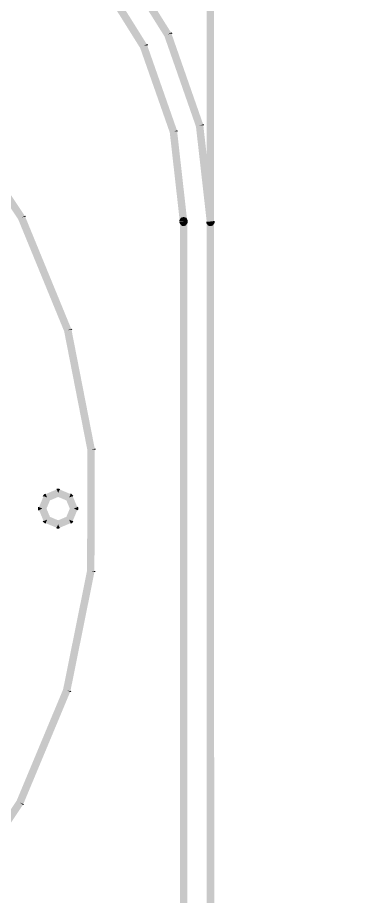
# Model space of a CAD drawing. Header units: millimetres. Extents: x -185079 to -2648, y 85916 to 249201.
# Drawn here: x -52689.7 to -52650.8, y 133402.8 to 133500.7 of the extents above; entities that cross this region are included whole.
import ezdxf

# ---------------------------------------------------------------- set-up
doc = ezdxf.new("R2010")
doc.units = ezdxf.units.MM
doc.linetypes.add('DASHDOT', pattern=[25.4, 12.7, -6.35, 0, -6.35])
doc.layers.get('0').update_dxf_attribs({"color": 255, "linetype": 'DASHDOT'})
doc.layers.add('1', color=4, linetype='Continuous')

msp = doc.modelspace()

# ---------------------------------------------------------------- hatches: boundary and pattern name
at = {"extrusion": (-0.004685415688226612, -0.01745240643729066, 0.9998367168639968)}
for points in [[(-85492.51224580433, 115335.46232936), (-85492.1154440139, 115335.5688754093), (-85491.7179349119, 115335.6756113802), (-85434.68199248592, 115123.2607520412), (-85435.07950158791, 115123.1540160703), (-85435.47630337834, 115123.047470021)], [(-85494.19093157239, 115301.5891650436), (-85493.90355208516, 115301.8998886969), (-85493.61617259792, 115302.2106123503), (-85485.73732901158, 115294.898893762), (-85486.02470849882, 115294.5881701086), (-85486.31208798605, 115294.2774464552)], [(-85495.95846908857, 115299.1770835078), (-85495.67108960134, 115299.4878071612), (-85495.38441742567, 115299.798340893), (-85488.01212977542, 115292.9413277373), (-85488.29880195108, 115292.6307940055), (-85488.58618143832, 115292.3200703521)], [(-85486.37440286117, 115294.357019255), (-85486.02470849882, 115294.5881701086), (-85485.67501413646, 115294.8193209621), (-85479.62762937737, 115285.9435864165), (-85479.97732373973, 115285.7124355629), (-85480.32701810209, 115285.4812847094)], [(-85488.64830639178, 115292.3989358404), (-85488.29880195108, 115292.6307940055), (-85487.94910758873, 115292.8619448591), (-85482.27136771435, 115284.5466840201), (-85482.6210620767, 115284.3155331665), (-85482.97075643906, 115284.084382313)], [(-85506.90694291962, 115279.2784907019), (-85506.6330023522, 115279.5856058438), (-85506.35835447322, 115279.8929109074), (-85496.19052014958, 115270.9557725498), (-85496.46446071699, 115270.6486574079), (-85496.73910859598, 115270.3413523443)], [(-85480.36026124924, 115285.554255769), (-85479.97732373973, 115285.7124355629), (-85479.59419630856, 115285.8699080452), (-85475.65796971731, 115275.8646377608), (-85476.04161453838, 115275.7062680453), (-85476.42474196955, 115275.548795563)], [(-85483.00470689777, 115284.157163451), (-85482.6210620767, 115284.3155331665), (-85482.23793464554, 115284.4730056488), (-85478.5515813477, 115275.0876682641), (-85478.9345188572, 115274.9294884702), (-85479.31764628836, 115274.772015988)], [(-85496.7943963698, 115270.3947546161), (-85496.46446071699, 115270.6486574079), (-85496.13433514252, 115270.9018528881), (-85487.918413603, 115260.1347964308), (-85488.24853917747, 115259.8816009506), (-85488.57847483028, 115259.6276981588)], [(-85478.9345188572, 115274.9294884702), (-85478.53771706678, 115275.0360345195), (-85478.58140590503, 115275.1479077155), (-85478.65987097821, 115275.2367935338), (-85478.7483563814, 115275.3093392324), (-85478.86819942971, 115275.346165945), (-85478.99032839516, 115275.3406719315), (-85479.09218126115, 115275.313323213), (-85479.20063586732, 115275.2569027665), (-85479.28591317414, 115275.1649987735), (-85479.32615847659, 115275.0578873334), (-85479.34954626938, 115274.9416527966), (-85479.33132064763, 115274.8229424209)], [(-85479.33132064763, 115274.8229424209), (-85478.9345188572, 115274.9294884702), (-85478.53771706678, 115275.0360345195), (-85447.94608624738, 115161.1058234796), (-85448.3428880378, 115160.9992774303), (-85448.73968982823, 115160.892731381)], [(-85478.9345188572, 115274.9294884702), (-85479.31764628836, 115274.772015988), (-85479.26464443168, 115274.67629299), (-85479.17274043866, 115274.5910156832), (-85479.07564932862, 115274.534430261), (-85478.95922487012, 115274.5103351567), (-85478.8405144945, 115274.5285607784), (-85478.72864129851, 115274.5722496167), (-85478.63652681206, 115274.6386903932), (-85478.56791709321, 115274.7390101714), (-85478.52767179077, 115274.8461216115), (-85478.52043419603, 115274.9716691667), (-85478.5515813477, 115275.0876682641)], [(-85476.04161453838, 115275.7062680453), (-85476.42474196955, 115275.548795563), (-85476.37103280128, 115275.4532624867), (-85476.27983611985, 115275.3677952583), (-85476.18203769824, 115275.3113997577), (-85476.06632055131, 115275.2871147317), (-85475.94761017569, 115275.3053403535), (-85475.83573697969, 115275.3490291917), (-85475.74362249323, 115275.4154699682), (-85475.67430546283, 115275.5159796681), (-85475.63476747196, 115275.6229011865), (-85475.62682256564, 115275.7486386634), (-85475.65796971731, 115275.8646377608)], [(-85488.62463950734, 115259.6979579402), (-85488.24853917747, 115259.8816009506), (-85487.87243884758, 115260.0652439609), (-85481.91411003916, 115247.8950152096), (-85482.29021036903, 115247.7113721992), (-85482.6663106989, 115247.5277291889)], [(-85482.68701215945, 115247.6048261499), (-85482.29021036903, 115247.7113721992), (-85481.8934085786, 115247.8179182485), (-85478.41729307162, 115234.719569199), (-85478.81480217361, 115234.6128332281), (-85479.21160396405, 115234.5062871788)], [(-85485.39011127983, 115240.9558691966), (-85485.6434966817, 115241.2867020827), (-85485.89669216191, 115241.6168276571), (-85484.84056140177, 115242.4365350846), (-85484.5871759999, 115242.1057021985), (-85484.33398051969, 115241.7755766241)], [(-85484.5871759999, 115242.1057021985), (-85484.84056140177, 115242.4365350846), (-85484.79305355859, 115242.4629410521), (-85484.74483840384, 115242.4895369413), (-85484.6811803626, 115242.5066298904), (-85484.62954661803, 115242.5204941713), (-85484.53358818065, 115242.5189610835)], [(-85484.6409537408, 115241.6931506252), (-85484.5871759999, 115242.1057021985), (-85484.53358818065, 115242.5189610835), (-85483.20820088666, 115242.3387198735), (-85483.26268593913, 115241.9259783784), (-85483.31627375838, 115241.5127194935)], [(-85485.41009916346, 115239.9063123463), (-85485.82265073685, 115239.9600900872), (-85486.2353922319, 115240.0145751397), (-85486.0560482551, 115241.3404798236), (-85485.6434966817, 115241.2867020827), (-85485.23075518665, 115241.2322170302)], [(-85485.6434966817, 115241.2867020827), (-85486.0560482551, 115241.3404798236), (-85486.04425939787, 115241.3982434362), (-85486.01922154248, 115241.4603228719), (-85485.99128248717, 115241.5087734661), (-85485.96353335354, 115241.5579313718), (-85485.89669216191, 115241.6168276571)], [(-85483.59191428038, 115241.6722655083), (-85483.26268593913, 115241.9259783784), (-85482.93256036466, 115242.1791738586), (-85482.11318040547, 115241.1214385537), (-85482.44311605829, 115240.8675357619), (-85482.77324163276, 115240.6143402817)], [(-85483.26268593913, 115241.9259783784), (-85483.20820088666, 115242.3387198735), (-85483.15043727403, 115242.3269310162), (-85483.08906514992, 115242.3017032392), (-85483.03990724417, 115242.2739541055), (-85482.99145664996, 115242.2460150503), (-85482.93256036466, 115242.1791738586)], [(-85485.82265073685, 115239.9600900872), (-85486.15277631133, 115239.706894607), (-85486.17918227884, 115239.7544024502), (-85486.205778168, 115239.8026176049), (-85486.22287111709, 115239.8662756462), (-85486.23673539802, 115239.9179093907), (-85486.2353922319, 115240.0145751397)], [(-85484.6731452032, 115239.1555502625), (-85485.00327077767, 115238.9023547823), (-85485.33320643049, 115238.6484519905), (-85486.15277631133, 115239.706894607), (-85485.82265073685, 115239.9600900872), (-85485.49271508404, 115240.213992879)], [(-85482.85585755334, 115240.9220208144), (-85482.44311605829, 115240.8675357619), (-85482.0305644849, 115240.813758021), (-85482.20971854005, 115239.4871460255), (-85482.6224600351, 115239.541631078), (-85483.03430429692, 115239.5955987406)], [(-85482.44311605829, 115240.8675357619), (-85482.11318040547, 115241.1214385537), (-85482.0865845163, 115241.073223399), (-85482.06017854878, 115241.0257155558), (-85482.04289567804, 115240.961350203), (-85482.02903139712, 115240.9097164584), (-85482.0305644849, 115240.813758021)], [(-85483.62481305434, 115239.134475224), (-85483.67859079524, 115238.7219236506), (-85483.73217861449, 115238.3086647656), (-85485.05685859692, 115238.4890958973), (-85485.00327077767, 115238.9023547823), (-85484.94949303677, 115239.3149063556)], [(-85482.87565551531, 115239.8717566525), (-85482.6224600351, 115239.541631078), (-85482.36836732166, 115239.2109881136), (-85483.42520539337, 115238.3910907645), (-85483.67859079524, 115238.7219236506), (-85483.93178627545, 115239.052049225)], [(-85485.00327077767, 115238.9023547823), (-85485.05685859692, 115238.4890958973), (-85485.11532952111, 115238.5006948329), (-85485.17670164522, 115238.5259226099), (-85485.2251522394, 115238.5538616652), (-85485.27431014518, 115238.5816107989), (-85485.33320643049, 115238.6484519905)], [(-85483.67859079524, 115238.7219236506), (-85483.42520539337, 115238.3910907645), (-85483.47271323655, 115238.364684797), (-85483.52022107973, 115238.3382788295), (-85483.58458643254, 115238.3209959588), (-85483.63551286554, 115238.3073215995), (-85483.73217861449, 115238.3086647656)], [(-85482.6224600351, 115239.541631078), (-85482.20971854005, 115239.4871460255), (-85482.22150739728, 115239.4293824129), (-85482.2458379411, 115239.3674928989), (-85482.2737769964, 115239.3190423047), (-85482.3022334416, 115239.2696944773), (-85482.36836732166, 115239.2109881136)], [(-85479.23230542461, 115234.5833841398), (-85478.81480217361, 115234.6128332281), (-85478.39678153272, 115234.6431795495), (-85477.54146976139, 115221.1300284796), (-85477.95897301237, 115221.1005793914), (-85478.3762863417, 115221.0704229916)], [(-85478.37152458576, 115221.1543571323), (-85477.95897301237, 115221.1005793914), (-85477.54623151734, 115221.0460943389), (-85479.3479177207, 115207.6172472054), (-85479.76046929408, 115207.6710249463), (-85480.17302086747, 115207.7248026872)], [(-85480.15482019172, 115207.8123453394), (-85479.76046929408, 115207.6710249463), (-85479.36541108489, 115207.5298944749), (-85483.75086570898, 115194.7259717629), (-85484.14521660662, 115194.867292156), (-85484.54027481581, 115195.0084226274)]]:
    msp.add_hatch(color=7, dxfattribs=at).paths.add_polyline_path(points, flags=16)

# ---------------------------------------------------------------- linework, layer by layer
for p, q in [((-52672.61044773801, 133498.9904207563, 2083.425752750381), (-52672.57089280389, 133498.897424446, 2083.424314837498)), ((-52675.31493913723, 133497.6899369206, 2083.390378735506), (-52675.2746518452, 133497.5969406103, 2083.388944254584)), ((-52669.03131004608, 133488.7586298581, 2083.263926701471), (-52669.01812107497, 133488.6788141271, 2083.262595303313)), ((-52671.94677263389, 133488.0952073608, 2083.238684106572), (-52671.93358366279, 133488.0153916299, 2083.237352708414)), ((-52688.91326248497, 133478.5802935319, 2082.993090804247), (-52688.87297734919, 133478.5136583804, 2082.992116454013)), ((-52683.72933538013, 133465.9862499007, 2082.797551361197), (-52683.70296402647, 133465.9071664242, 2082.796294519756)), ((-52681.10347049817, 133452.6101585576, 2082.576373532438), (-52681.10346396951, 133452.5303428267, 2082.57498035897)), ((-52681.14190298144, 133438.9807071879, 2082.338287860082), (-52681.14189651268, 133438.9016237114, 2082.336907468022)), ((-52683.81904390726, 133425.6309770036, 2082.092719327784), (-52683.84540226349, 133425.5511612727, 2082.091202603697)), ((-52689.0668240601, 133413.0508462063, 2081.848537869904), (-52689.10636485877, 133412.9710304754, 2081.846959370507))]:
    msp.add_line(p, q, dxfattribs=at)
for points, elevation in [([(-85478.53771706675, 115275.0360345195), (-85478.581405905, 115275.1479077155), (-85478.65987097818, 115275.2367935338), (-85478.74835638137, 115275.3093392324), (-85478.86819942968, 115275.346165945), (-85478.99032839513, 115275.3406719315), (-85479.09218126112, 115275.3133232129), (-85479.2006358673, 115275.2569027664), (-85479.28591317411, 115275.1649987734), (-85479.32615847656, 115275.0578873334), (-85479.34954626935, 115274.9416527965), (-85479.3313206476, 115274.8229424209)], 5.106809165397084e-10), ([(-85479.31764628833, 115274.7720159879), (-85479.26464443165, 115274.67629299), (-85479.17274043863, 115274.5910156832), (-85479.07564932859, 115274.534430261), (-85478.9592248701, 115274.5103351566), (-85478.84051449447, 115274.5285607784), (-85478.72864129848, 115274.5722496166), (-85478.63652681203, 115274.6386903932), (-85478.56791709318, 115274.7390101714), (-85478.52767179074, 115274.8461216114), (-85478.520434196, 115274.9716691667), (-85478.55158134767, 115275.0876682641)], 5.106809147432887e-10), ([(-85476.42474196952, 115275.548795563), (-85476.37103280125, 115275.4532624867), (-85476.27983611982, 115275.3677952582), (-85476.1820376982, 115275.3113997577), (-85476.06632055128, 115275.2871147317), (-85475.94761017566, 115275.3053403534), (-85475.83573697966, 115275.3490291917), (-85475.7436224932, 115275.4154699682), (-85475.6743054628, 115275.5159796681), (-85475.63476747193, 115275.6229011865), (-85475.62682256561, 115275.7486386634), (-85475.65796971729, 115275.8646377608)], 5.106809095458679e-10), ([(-85484.84056140174, 115242.4365350845), (-85484.79305355856, 115242.4629410521), (-85484.74483840381, 115242.4895369412), (-85484.68118036258, 115242.5066298903), (-85484.629546618, 115242.5204941713), (-85484.53358818062, 115242.5189610835)], 5.106811469121152e-10), ([(-85486.05604825506, 115241.3404798235), (-85486.04425939784, 115241.3982434362), (-85486.01922154245, 115241.4603228718), (-85485.99128248714, 115241.508773466), (-85485.96353335351, 115241.5579313718), (-85485.89669216188, 115241.6168276571)], 5.106811531945024e-10), ([(-85483.20820088663, 115242.3387198734), (-85483.150437274, 115242.3269310162), (-85483.08906514989, 115242.3017032392), (-85483.03990724414, 115242.2739541055), (-85482.99145664994, 115242.2460150502), (-85482.93256036463, 115242.1791738586)], 5.106811495406813e-10), ([(-85486.1527763113, 115239.7068946069), (-85486.1791822788, 115239.7544024501), (-85486.20577816798, 115239.8026176049), (-85486.22287111706, 115239.8662756461), (-85486.236735398, 115239.9179093907), (-85486.23539223187, 115240.0145751396)], 5.106811646107878e-10), ([(-85482.11318040545, 115241.1214385537), (-85482.08658451628, 115241.0732233989), (-85482.06017854875, 115241.0257155557), (-85482.04289567801, 115240.9613502029), (-85482.02903139709, 115240.9097164584), (-85482.03056448487, 115240.813758021)], 5.106811594171783e-10), ([(-85485.05685859689, 115238.4890958973), (-85485.11532952108, 115238.5006948328), (-85485.17670164519, 115238.5259226099), (-85485.22515223938, 115238.5538616652), (-85485.27431014515, 115238.5816107988), (-85485.33320643046, 115238.6484519904)], 5.106811744923667e-10), ([(-85482.20971854002, 115239.4871460255), (-85482.22150739725, 115239.4293824129), (-85482.24583794107, 115239.3674928989), (-85482.27377699637, 115239.3190423047), (-85482.30223344157, 115239.2696944772), (-85482.36836732163, 115239.2109881136)], 5.106811708372751e-10), ([(-85483.42520539335, 115238.3910907645), (-85483.47271323652, 115238.364684797), (-85483.5202210797, 115238.3382788295), (-85483.58458643251, 115238.3209959587), (-85483.63551286551, 115238.3073215995), (-85483.73217861446, 115238.3086647656)], 5.106811771209328e-10)]:
    msp.add_lwpolyline(points, dxfattribs=dict(at, elevation=elevation))
for points in [[(-85486.0247084988, 115294.5881701085), (-85485.73732901155, 115294.8988937619), (-85485.67501413645, 115294.8193209621)], [(-85488.29880195107, 115292.6307940055), (-85488.0121297754, 115292.9413277373), (-85487.9491075887, 115292.8619448591)], [(-85479.9773237397, 115285.7124355629), (-85479.62762937736, 115285.9435864165), (-85479.59419630855, 115285.8699080452)], [(-85482.62106207668, 115284.3155331665), (-85482.27136771433, 115284.5466840201), (-85482.23793464553, 115284.4730056488)], [(-85496.46446071699, 115270.6486574079), (-85496.19052014957, 115270.9557725498), (-85496.1343351425, 115270.9018528881)], [(-85488.24853917744, 115259.8816009506), (-85487.91841360298, 115260.1347964308), (-85487.87243884757, 115260.0652439609)], [(-85482.290210369, 115247.7113721992), (-85481.91411003914, 115247.8950152096), (-85481.89340857857, 115247.8179182485)], [(-85478.81480217358, 115234.612833228), (-85478.4172930716, 115234.719569199), (-85478.3967815327, 115234.6431795495)], [(-85477.95897301236, 115221.1005793914), (-85477.54146976137, 115221.1300284796), (-85477.5462315173, 115221.0460943389)], [(-85479.76046929407, 115207.6710249463), (-85479.34791772068, 115207.6172472054), (-85479.36541108487, 115207.5298944749)]]:
    msp.add_solid(points, dxfattribs=at)
at = {"layer": '1', "color": 3, "lineweight": -3, "ltscale": 2, "extrusion": (-0.004685415688226648, -0.01745240643729063, 0.9998367168639968), "elevation": 1.311263986281119e-08}
msp.add_lwpolyline([(-89340.74435583597, 116693.2017122206), (-79605.60479144276, 119307.2036772036), (-77739.80294518075, 112358.532017356), (-87474.94250957393, 109744.530052373)], close=True, dxfattribs=at)
at = {"layer": '1', "lineweight": -3, "ltscale": 2, "extrusion": (-0.004685415688226648, -0.01745240643729063, 0.9998367168639968), "elevation": 1.311264075806094e-08}
msp.add_lwpolyline([(-87231.2481748564, 109916.2399077064), (-77857.25883072625, 112433.2686984296), (-79666.37327405855, 119170.8235395233), (-89040.36261818874, 116653.7947488001), (-87231.2481748564, 109916.2399077064)], dxfattribs=at)

doc.saveas('drawing.dxf')
